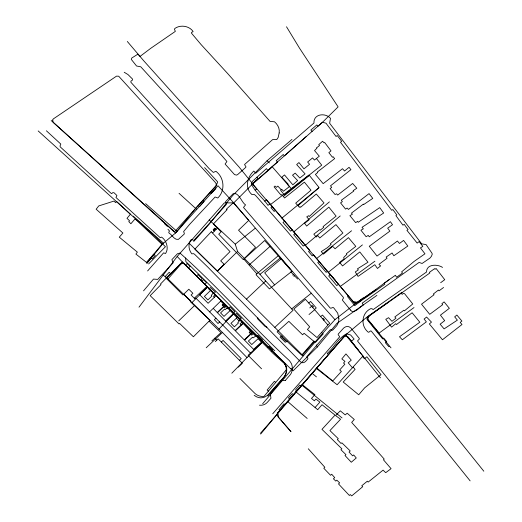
<?xml version="1.0" encoding="UTF-8"?>
<svg xmlns="http://www.w3.org/2000/svg" width="522" height="522" viewBox="0 0 522 522"><rect width="100%" height="100%" fill="white"/><g stroke="black" fill="none" stroke-linecap="round" stroke-linejoin="round"><path stroke-width="0.78" d="M316.678 367.932L332.749 380.949L341.375 371.481L339.724 369.922L344.827 364.239L343.561 363.031L344.951 361.381L341.838 358.888L345.949 353.909L351.254 360.167L348.226 362.81L352.448 367.795L353.192 367.142L355.11 369.361L343.202 382.032L358.718 394.769L364.637 387.853L381.008 374.679L366.842 356.767L364.369 358.764L362.614 356.572L363.064 356.219L348.181 337.31A3.112 3.021 7.3 0 0 345.975 336.168A2.878 2.786 7.2 0 0 343.933 337.023L295.843 391.807L277.678 412.895L276.503 414.997L260.537 433.182M369.589 315.236L367.879 317.826L367.769 319.673L391.004 347.854M139.002 307.177L177.193 256.491L224.29 202.921L233.758 202.875L252.628 183.907L270.944 168.214M146.806 263.643L162.668 243.846L175.66 232.91L217.987 185.741L233.758 202.875L308.867 290.545L334.948 319.627L318.492 338.008L262.664 403.728M272.732 413.763L339.711 336.775L338.471 335.124A0.94 0.907 8.4 0 1 338.354 333.917L343.117 328.645A6.342 6.16 6.7 0 1 345.296 327.013A4.535 4.404 6.7 0 1 348.794 326.707A6.975 6.773 7.1 0 1 351.808 329.147L359.143 338.243A0.855 0.829 4.9 0 1 359.019 339.404L357.701 340.67L357.707 341.264L470.139 480.866M290.976 368.421L293.103 370.835L317.291 347.032L336.892 323.425L376.904 295.393M281.234 189.74L277.848 186.126L276.36 187.359L275.009 186.047L274.096 186.883L281.038 195.111L281.821 194.523L284.568 197.982L304.404 182.152L310.981 190.217L295.713 203.149L299.426 207.345L299.974 206.627L300.574 207.312L316.273 194.014L323.999 202.908L309.246 216.486L308.593 215.716L306.74 216.839L309.207 219.729L304.594 223.344L306.675 226.072L328.84 207.123L336.116 216.115L323.125 226.587L323.679 227.344L320.332 230.137L319.797 229.53L313.833 234.169L316.247 237.021L317.748 235.52L319.758 237.993L335.953 224.623L342.902 232.995L330.315 243.807L331.092 244.433L327.366 247.696L321.239 251.597L323.516 254.116L332.671 246.371L335.117 248.779L348.435 237.627L355.802 246.371L346.334 253.738L346.83 254.416L343.685 257.437L344.122 258.84L339.581 262.344L342.523 265.933L359.775 251.937L367.99 262.22L357.433 268.843L358.346 269.854L355.306 271.955L358.059 276.392L374.809 264.706L377.491 268.465L380.597 265.92L378.992 264.328L387.063 258.26L386.163 257.046L392.074 252.961L393.823 255.767L407.826 246.038L403.597 240.42L399.454 243.474L397.438 241.027L377.041 256.041L369.263 246.253L389.882 231.148L387.683 228.186L392.518 224.721L390.404 221.693L369.269 236.805L368.245 235.422L366.118 236.707L360.917 230.209L363.351 228.832L362.053 227.292L383.67 213.009L379.716 207.612L358.203 222.3L357.661 221.335L355.678 222.653L349.89 215.658L352.409 214.216L351.463 213.133L363.364 204.115L363.684 204.552L372.773 198.38L369.054 193.623L348.474 209.42L347.117 208.056L345.557 209.094L340.546 202.875L342.36 201.662L341.349 200.226L353.753 191.085L353.166 190.654L356.794 188.246L352.657 183.463L337.701 195.065L336.605 193.779L335.052 194.53L330.132 188.553L331.698 187.398L330.511 185.812L350.921 169.663L349.048 167.321L344.559 171.007L342.504 168.717L323.157 183.666L315.412 174.407L317.728 172.508L317.356 172.032L334.654 158.623L333.101 156.711L332.449 157.239L328.847 152.626L331 150.884L324.664 142.486L324.116 142.813L322.563 141.273L318.759 144.627L319.497 145.566L316.534 147.856L316.887 148.261L314.531 150.577L319.307 156.195L314.459 160.045L312.547 157.938L307.641 162.003L309.566 164.267L303.961 168.86L298.956 162.557L296.672 164.574L305.05 173.872L299.843 178.028L295.184 173.128L292.522 175.177L297.631 180.579L292.842 184.84L284.51 174.935L281.75 177.278L288.144 184.103L287.589 184.462L289.495 186.543L283.498 191.241L281.71 189.232L280.647 190.439L284.346 194.791L321.722 165.154L316.423 158.479M256.831 273.822L256.048 274.748L269.43 288.894L291.955 271.29L264.661 240.505L243.911 259.18L256.831 273.822L278.396 255.617M260.654 434.056L277.443 413.887L344.853 335.522L346.295 335.829L348.167 337.173L358.862 350.699M143.55 290.839L153.488 279.081L157.748 279.4L173.18 262.762L171.888 259.669L177.415 253.777L179.953 253.053C218.176 286.885 251.624 325.891 289.214 360.467A19.738 18.981 18.7 0 1 291.583 364.03A12.972 12.482 18.1 0 1 292.079 370.503A10.048 9.677 17.6 0 1 289.508 375.631L285.299 380.486M150.819 257.666L153.788 254.188L155.275 255.473L152.3 258.945L150.819 257.666L146.571 262.514L146.995 262.814L151.158 257.959M277.639 412.837L278.122 416.824L290.995 431.694L278.069 416.81L277.678 412.895L337.499 344.161M231.827 373.21L247.01 357.59L222.424 332.449L167.98 278.937L182.622 262.194L177.193 256.491M147.615 270.951L163.569 252.876L165.546 253.522C169.076 248.518 166.525 240.427 161.592 237.099L160.195 237.66L115.956 197.486L116.915 195.482L114.031 192.755L112.85 192.605L111.617 193.669L110.54 192.827L60.311 146.956L60.01 146.036L60.813 144.072L46.393 130.781M340.788 340.305L345.773 334.824L366.333 317.546L401.94 292.307M193.695 241.523L208.826 224.597L232.851 195.352L267.036 160.783L291.948 139.426M295.843 391.807L315.079 407.506L319.882 402.142L315.908 399.036L314.368 400.798L311.49 398.456L314.903 394.625L302.173 384.564M164.743 223.116L164.313 223.592L167.281 226.241L167.673 225.804M345.094 335.587L346.295 335.829L362.96 356.037L337.14 384.747L316.175 368.251M185.682 264.98L187.02 263.519L190.06 266.292L188.579 267.91M161.35 220.826L161.768 220.375M214.092 293.462L215.384 292.066L210.399 287.531L209.329 288.686M218.875 329.167L234.026 313.05M213.505 230L215.044 228.375M213.805 230.287L215.345 228.662M148.613 263.93L165.441 246.736L154.93 236.329L38.191 130.944M212.669 232.871L216.865 228.623M191.946 302.643L207.508 286.924L291.726 369.804M166.472 277.756L182.256 262.011L284.51 363.286C287.537 367.116 287.55 372.989 284.346 376.721L267.819 396.015M247.01 357.59L263.062 341.649M282.2 336.161L281.436 336.918L286.5 341.871L287.263 341.12M166.25 278.278L178.296 266.501L179.875 264.302L182.061 263.512L183.594 263.551L185.264 264.556L196.553 275.968L197.962 274.585L202.158 278.787L200.794 280.131L262.155 342.132M201.851 281.195L203.41 279.648L206.49 282.715L204.918 284.262M209.191 219.853L235.246 244.165L237.569 251.48L217.42 271.172L189.003 243.076M178.746 320.847L194.654 305.435M183.751 294.206L190.771 301.024L190.217 301.585L209.935 320.286L193.394 336.775L179.561 323.392L179.02 323.934L150.173 295.648L160.998 284.607L160.437 284.066L166.172 278.206L182.968 294.976L188.827 289.227L192.866 293.266L191.078 295.015L194.934 298.871L195.776 298.049L209.609 311.869L221.224 300.607M210.666 290.382L204.402 296.398L207.873 299.928L211.893 296.085L211.266 295.445L213.211 293.025L215.925 295.785L208.102 303.269L199.685 294.715L207.639 287.237L208.598 288.216L208.278 288.516L213.211 293.025M215.997 318.152L214.398 319.686L218.013 323.523L219.716 321.885M215.038 294.884L213.518 296.339L214.398 297.24M281.241 335.966L280.066 337.088L285.41 342.432M286.513 26.772L299.452 48.057L338.112 106.88L322.922 121.854L284.386 155.856L283.25 154.505L276.216 160.685L277.528 162.114L267.806 170.407L266.448 168.626L252.478 181.31L251.31 183.685C254.814 192.135 262.977 197.766 267.995 205.361L269.978 203.782M226.013 306.466L224.701 307.712L223.775 306.766M227.625 308.104L227.005 308.691L226.633 308.306L225.204 309.663L224.604 309.057L220.558 312.906L223.997 316.397L230.111 310.59L233.223 313.755L225.576 321.01L217.465 312.776L225.086 305.52L230.111 310.59M215.299 341.564L218.144 338.856L242.378 363.266L238.221 367.162M228.623 308.228L230.098 306.825L234.796 311.608L233.334 312.998M221.335 342.073L223.077 340.429L241.197 358.64L239.435 360.297M312.45 307.66L313.468 306.701L312.332 305.553L309.787 307.895M235.109 314.799L236.538 313.448L241.294 318.237L239.852 319.601M206.21 347.763L222.424 332.449M238.952 320.769L239.781 319.986L242.939 323.203L235.128 330.57L225.889 321.213L233.484 314.016L237.021 317.624L230.959 323.359L234.378 326.831L238.423 323.014L237.849 322.433L239.265 321.089L236.433 318.179M241.908 322.152L240.087 323.875L241.118 324.919M262.272 342.145L248.08 355.299L261.555 368.793M217.42 271.172L246.449 299.113L265.685 280.986L259.982 274.337L237.569 251.48M253.3 333.669L251.734 335.137L250.834 334.224M267.76 347.659L269.124 346.373L272.889 350.112L271.283 351.619M256.583 336.546L257.914 335.307L262.592 340.024L261.281 341.251M246.449 299.113L274.813 327.385L293.025 310.336L265.685 280.986M194.262 298.225L207.019 286.343M292.783 275.153L293.397 274.585M293.886 276.308L294.499 275.74M253.3 349.649L261.496 342.086L258.142 338.667L251.787 344.54L248.381 341.042L252.478 337.245L253.092 337.878L255.715 336.129L252.4 332.755L244.531 340.142L253.614 349.362M270.057 246.371L249.235 264.882M314.544 309.507L316.241 307.96L310.597 301.442L308.763 302.982M211.86 340.899L220.989 332.644L209.126 321.206M357.329 302.31L353.603 301.997L252.628 183.907L306.218 136.549M284.718 221.028L283.022 222.496L290.604 231.174L292.209 229.784M255.278 228.231L235.246 244.165M297.945 205.675L319.125 187.607L309.37 175.392L283.381 196.481M272.288 206.477L270.931 207.625L274.161 211.423L275.525 210.268M281.182 258.886L264.706 272.856L274.67 284.953M282.317 260.197L286.063 264.51M287.093 265.691L290.349 269.437M293.716 231.944L329.402 201.877M305.207 245.386L340.194 215.964M309.017 314.512L314.688 309.748L327.979 325.062L317.011 337.564L307.425 329.486L309.703 326.863L293.795 309.05L305.435 299.289L314.688 309.748M327.888 324.88L329.8 323.275L322.511 315.073L320.691 316.58M264.739 201.185L266.507 199.717L309.846 250.377L308.548 251.519L312.195 255.891L313.533 254.769L355.091 303.954L363.279 297.853L364.075 298.786L384.864 284.242L384.153 283.244L395.395 275.29L396.576 277.254L402.495 273.013L401.614 271.864L414.09 261.431L424.96 253.803L420.464 247.878L422.827 246.404L419.127 241.582L417.169 243.076L406.945 230.365L408.067 229.595L404.191 224.297L402.958 225.178L395.898 215.625L396.792 214.875L392.851 209.59L391.663 210.281L340.481 142.238L341.708 141.338L337.245 135.524L336.057 136.477L325.989 123.212L322.498 122.233L318.061 126.174L316.802 124.947L310.864 130.05L312.136 131.44M319.17 261.365L317.735 262.559L326.152 272.353L327.548 271.192M295.295 233.393L293.697 234.711L303.236 246.064L304.933 244.674M281.893 218.137L318.688 187.907M338.595 284.125L336.775 285.606L328.684 275.988L330.433 274.565M259.982 274.337L280.549 257.783M322.4 318.779L323.098 318.211L324.371 319.705L323.705 320.24M328.253 272.353L362.412 244.903M291.57 308.952L311.353 293.168M316.502 258.605L351.56 230.776M382.646 338.902L383.722 338.06L386.711 341.616L385.366 342.719L388.831 346.667L389.151 346.484M351.299 341.231L354.099 339.046L350.647 335.007L346.51 333.852C338.256 338.112 334.054 347.495 327.216 353.472L328.495 354.51M270.383 204.663L308.861 175.098M348.409 295.876L347.522 296.548L354.784 305.638L363.964 298.662M334.948 319.627L357.746 301.931L375.833 289.723M389.608 279.29L358.288 302.388L353.603 301.997M440.666 282.702L444.737 279.688L436.098 268.484L435.061 269.254L434.604 268.66L429.378 272.373L429.841 272.999L367.677 317.017A2.962 2.878 1.8 0 0 366.953 318.544A1.651 1.605 2 0 0 367.286 319.751L382.202 338.354M443.576 287.478L439.061 290.826L438.441 290.056L433.345 294.017L434.063 294.734L421.522 304.189L429.71 314.335L442.695 304.685L441.873 303.732L444.098 301.886L449.357 308.313L440.431 315.151L444.679 320.638L440.131 324.195L444.105 328.88L457.383 320.13L454.662 316.867L456.887 315.053L461.892 321.056L460.208 322.426L461.996 324.508L442.467 339.757L429.358 323.953L431.466 322.1L426.578 317.05L424.105 319.066L426.343 321.852L402.345 339.763L399.5 336.768L419.832 322.224L412.132 312.769L396.492 324.527L395.748 323.705L391.611 327.131L385.771 319.327L388.551 317.67L391.957 321.304L395.95 318.224L394.815 316.945L403.839 310.244L404.419 310.851L412.758 303.967L404.563 293.664L403.265 293.481L402.24 294.323L401.19 293.286M414.024 307.549L379.135 333.062L367.814 319.333L367.879 317.826L369.4 315.51L387.291 303.001M340.292 286.434L374.907 261.196M255.134 190.034L256.837 189.134L252.407 183.835L257.933 178.478L256.87 177.121M285.684 380.564L281.58 380.414L270.363 393.999L270.931 398.286L267.571 402.071A9.044 8.646 19.5 0 1 259.512 405.202M267.003 327.157L265.222 326.615L257.868 319.072A0.809 0.783 24.5 0 1 257.907 317.905M442.532 267.414C437.599 263.975 426.311 263.962 426.559 271.988L373.171 309.579L371.938 308.704L370.744 308.646C361.648 312.926 360.356 325.624 367.932 331.927A0.868 0.842 2.7 0 0 369.067 332.077L370.542 330.928L371.253 331.072L483.809 471.209M124.216 72.271L127.994 74.561L132.621 79.161L132.438 80.107L130.911 81.171L130.872 82.248L209.191 168.671L213.348 172.443L215.886 171.281C224.29 177.5 225.511 190.667 217.791 197.995L215.103 197.016L189.525 224.467L183.613 231.546L184.325 233.301L184.162 234.156L178.348 239.409C174.25 240.205 172.064 234.711 169.004 232.988L168.71 232.225L169.546 231.057L167.947 229.249M275.675 382.28L274.37 381.341L267.16 390.019L268.491 391.154M254.181 395.337L256.739 396.909L259.016 397.607A6.982 6.682 19.7 0 0 262.285 397.679L264.837 397.001L267.434 395.389L283.988 377.06A13.298 12.796 18.9 0 0 283.107 361.341M300.913 386.006L299.693 385.066L295.576 389.947L296.698 390.828M163.027 275.042L167.98 278.937M293.449 394.573L292.281 393.653L288.47 397.855L289.697 398.912M314.113 341.166L315.536 342.308L323.242 333.904L321.63 332.592M301.69 385.021L342.034 417.926M312.045 373.256L316.456 376.877M302.016 354.738L302.473 355.11L313.95 341.982L313.481 341.59M279.733 410.377L278.95 409.718L283.975 403.747L284.816 404.485M315.079 407.506L317.689 409.698L322.035 404.726L335.039 415.114L321.976 429.345L341.845 448.77L340.925 449.71L345.936 454.649L345.009 455.51L351.286 462.244L356.265 457.97L353.675 454.956L352.624 455.843L349.068 452.085L350.216 450.936L341.864 442.832L341.023 443.452L337.336 439.609L338.302 438.715L329.924 430.585L340.559 419.238L335.607 415.564L340.279 410.834L345.212 414.886L347.176 413.222L354.281 419.486L351.671 422.396L384.225 459.106L383.442 459.778L391.069 468.665L385.706 472.678L383.083 470.126L368.167 482.087L367.331 481.193L361.759 485.767L362.718 486.706L351.711 495.9L350.36 494.608L349.368 495.463L338.497 483.914L339.633 482.857L336.834 480.175L335.77 481.069L333.395 478.785L334.726 477.643L331.718 474.25L330.57 475.294L323.797 468.254L324.841 467.281L308.3 448.783M287.557 401.392L307.171 418.442M145.645 203.652L177.01 231.383M133.293 216.16L163.484 243.154M267.036 160.783L269.411 162.923M51.182 120.543L175.529 233.014L196.376 207.567L216.049 186.139L217.667 181.904L204.604 167.627M179.046 193.323L196.742 209.426M198.158 205.537L199.43 206.699L204.056 201.557L202.784 200.383M350.419 309.983L351.945 311.412C356.552 312.169 359.541 306.923 363.247 305.148L362.209 303.138L419.075 262.429L422.096 263.473L429.88 258.142L431.368 256.4L432.196 254.442L432.066 253.34L426.089 244.59L421.685 243.852L329.643 123.257L330.498 118.324C325.343 112.471 313.35 113.842 313.95 123.035L255.734 173.245L253.822 171.059C247.193 176.795 244.466 188.22 251.95 194.582L254.397 194.504L256.015 195.959L284.81 228.558L343.267 297.259L343.45 298.108L342.373 299.804L342.608 300.385L350.477 310.061M166.759 277.776L165.304 276.406L169.187 272.308L170.772 273.802M216.088 229.367L214.738 228.088L213.198 229.713L214.549 230.992M210.046 192.285L211.286 193.479L215.86 188.651L214.49 187.326M182.622 262.194L207.508 286.924M209.609 311.869L250.469 353.042M274.813 327.385L303.171 355.847M239.911 378.483L254.658 393.157A10.753 10.303 19.7 0 0 259.075 395.846A12.645 12.123 19.7 0 0 263.956 396.452L286.624 369.413A4.966 4.776 17.7 0 0 286.16 366.49L284.314 363.488L272.98 353.348L262.109 342.295M274.761 350.843L219.84 295.145L185.871 261.594L185.63 257.979M220.669 301.109L223.357 303.83L222.15 304.978L223.586 306.44L217.204 312.515L213.328 308.43M214.875 338.178L216.787 340.148M290.793 271.845L297.631 279.029M291.256 188.612L272.125 166.675M335.411 280.314L329.173 273.123M252.72 183.835L238.939 166.883L143.739 60.793L127.322 41.479M362.96 356.037L380.44 377.817M316.286 344.905L317.291 347.032M338.837 318.316L338.824 319.953A14.277 13.905 11.3 0 1 336.716 325.754L332.808 330.015A0.79 0.77 9.7 0 1 331.692 330.041L330.341 329.643L306.792 356.722L306.773 357.27L307.602 357.916A0.887 0.855 14.1 0 1 307.641 359.116L305.468 361.589L303.993 362.509A3.165 3.054 14.8 0 1 300.626 361.89L207.834 267.101L194.432 254.149L193.362 253.607L191.861 253.875C188.546 250.012 187.705 243.154 191.417 239.304L193.74 240.433L201.74 231.866L226.333 204.474L226.483 203.339L225.497 201.74L233.177 193.701C238.88 191.933 241.497 202.425 245.529 204.865L243.487 207.436L330.145 307.967L330.909 308.241L332.984 307.445L333.721 307.849L337.714 313.154L338.837 318.316M52.709 120.08L53.192 122.239L54.21 123.231L174.622 231.788L216.069 185.564L216.219 183.809L215.292 182.406L118.703 76.225L116.536 76.127L53.211 118.99L52.709 120.08M279.185 132.94L278.135 137.547L276.758 139.544L272.601 139.622L244.524 164.534L246.006 166.89L245.621 167.497L237.712 174.518L236.662 175.105L234.561 174.622L225.086 164.025L226.926 161.52L221.935 155.752L140.751 66.79L136.562 66.013L131.296 59.397L131.812 58.001L137.939 54.125L140.013 56.428L150.643 48.389L175.359 31.366L174.478 29.349L174.831 28.475C180.371 24.534 189.068 25.78 192.99 31.327L193.042 31.731L191.567 32.338L191.522 33.225L201.074 44.559L227.553 73.419L270.05 121.385L274.52 121.796C277.763 124.438 279.857 128.686 279.185 132.94M116.536 201.388L115.688 202.608L113.855 201.114L98.736 205.929L96.152 209.224L122.905 233.014L119.284 237.164L137.358 252.126L135.909 254.077L146.61 262.494L162.022 244.322L135.1 218.855L130.872 223.749L128.784 221.615L129.547 220.76L126.996 218.359L130.402 214.235L116.536 201.388M313.794 341.251L301.644 355.182L277.13 331.875L288.849 321.343L302.597 334.772L304.117 333.297L313.794 341.251M211.279 231.716L194.856 249.17L217.289 271.107L224.127 264.269L220.689 260.883L230.026 251.624L211.279 231.716M226.985 209.746L213.381 224.003L221.139 231.866L218.738 234.189L243.226 259.558L255.526 247.252L238.541 230.215L248.766 220.362L233.321 202.719L226.339 209.237L226.985 209.746M223.592 304.072L222.62 304.992L223.821 306.212L224.786 305.292L223.592 304.072M243.213 323.451L235.383 330.831L244.263 339.868L250.638 333.884L249.19 332.41L250.41 331.268L243.213 323.451M250.645 331.503L249.66 332.429L250.873 333.662L251.858 332.736L250.645 331.503"/></g></svg>
